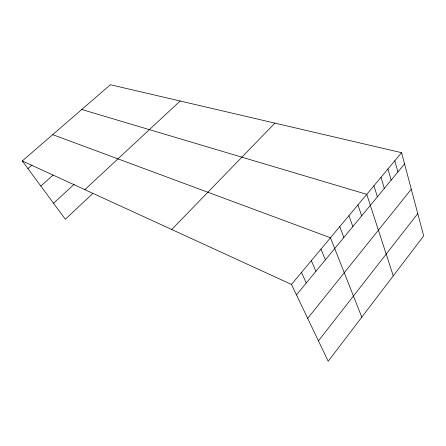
<?xml version="1.0" encoding="UTF-8"?>
<svg xmlns="http://www.w3.org/2000/svg" width="446" height="446" viewBox="0 0 446 446"><rect width="100%" height="100%" fill="white"/><g stroke="black" fill="none" stroke-linecap="round" stroke-linejoin="round"><path stroke-width="0.67" d="M318.438 340.867L417.774 213.623M307.679 318.355L411.284 189.188M296.462 294.901L404.561 163.905M401.578 152.683L423.7 235.917L328.195 361.271L291.461 284.436L401.578 152.683L110.379 84.729L22.3 160.956L65.35 219.242L92.69 193.575M171.727 229.506L274.926 123.124M84.851 189.65L180.162 101.013M53.542 203.259L74.281 184.215M40.837 186.054L53.091 175.061M27.942 168.599L32.012 165.042M81.752 109.499L366.757 194.345L393.26 275.868M52.7 134.647L330.475 237.757L361.778 317.19M22.3 160.956L291.461 284.436M301.485 272.439L306.291 282.993M311.325 260.665L315.941 271.302M320.986 249.108L325.418 259.817M339.791 226.613L343.866 237.462M348.939 215.663L352.847 226.579M357.926 204.909L361.673 215.886M373.921 185.77L377.383 196.848M380.984 177.324L384.318 188.441M387.948 168.995L391.159 180.145M394.81 160.777L397.91 171.972"/></g></svg>
